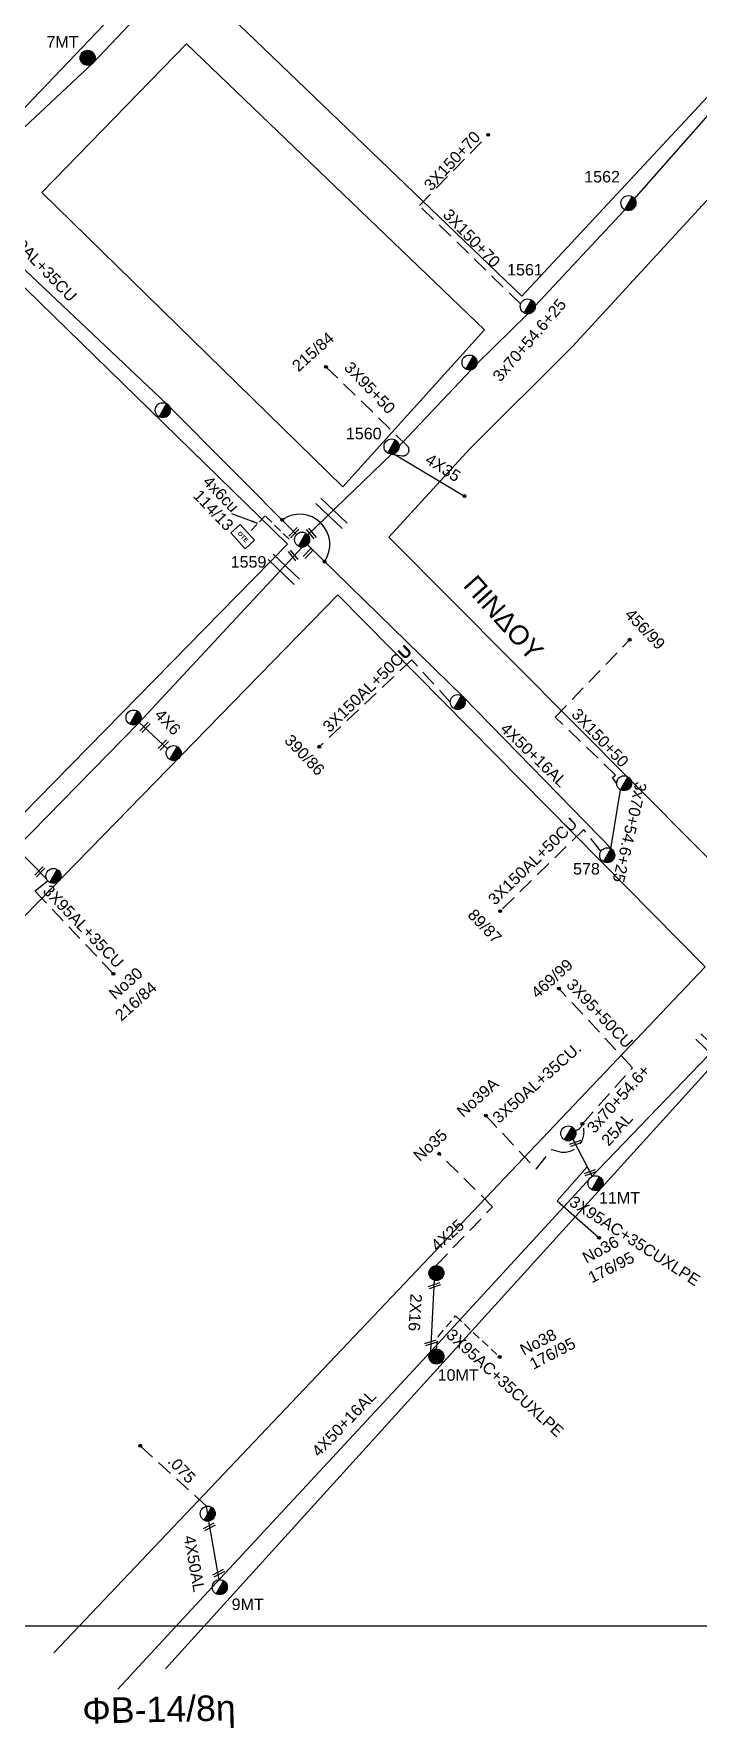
# Model space of a CAD drawing. Header units: millimetres. Extents: x -2449 to 2989, y 8 to 1056.
# Drawn here: x 592.3 to 696.4, y 25.2 to 290.9 of the extents above; entities that cross this region are included whole.
import ezdxf

# ---------------------------------------------------------------- set-up
doc = ezdxf.new("R2010")
doc.units = ezdxf.units.MM
doc.linetypes.add('DASHED', pattern=[19.05, 12.7, -6.35])
for name, color, linetype in [('Pillar OTE', 7, 'Continuous'), ('Άγνωστα', 7, 'Continuous'), ('Γυμνά εναέρια ΧΤ και ΦΟΠ (3Φ)   4x50+16AL', 7, 'Continuous'), ('Επιγραφές - Σχήματα', 7, 'Continuous'), ('Καλώδια ΧΤ   3x150+70 XLPE', 7, 'DASHED'), ('Καλώδια ΧΤ   3x150AL+50CU', 7, 'DASHED'), ('Καλώδια ΧΤ   3x95+35 XLPE', 7, 'DASHED'), ('Καλώδια ΧΤ   4x50AL', 7, 'DASHED'), ('Μηχανική τομή', 7, 'Continuous'), ('Στύλος Ξύλινος', 7, 'Continuous'), ('Στύλος Ξύλινος @ 1', 7, 'Continuous'), ('Στύλος ΦΜ', 7, 'Continuous'), ('Στύλος ΦΜ @ 1', 7, 'Continuous'), ('Συνδέσεις', 7, 'Continuous'), ('Συνεστραμμένα ΧΤ   3x70+54.6+25 AL', 7, 'SYN_LINE'), ('Τομή', 7, 'Continuous'), ('Υπόβαθρο ΔΕΗ', 7, 'Continuous'), ('Υπόγεια Καλώδια Δικτύου ΧΤ   .075', 7, 'DASHED'), ('Υπόγεια καλώδια Παροχών ΧΤ   4x6', 7, 'DASHED')]:
    doc.layers.add(name, color=color, linetype=linetype)
doc.styles.add('arial', font='arial.ttf')
doc.styles.get("Standard").update_dxf_attribs({"font": 'arial.ttf'})
doc.linetypes.add('SYN_LINE', pattern='A,0.5,-0.0001,["/\\/\\/\\/",Standard,S=0.1,R=0,X=0,Y=-0.05],-0.25', length=0.7501)
doc.dimstyles.new('ISO-25', dxfattribs={"dimtxt": 2.5, "dimasz": 2.5, "dimexe": 1.25, "dimexo": 0.625, "dimtad": 1, "dimtxsty": 'Standard', "dimcen": 2.5, "dimadec": 0, "dimazin": 0, "dimtfac": 1, "dimtmove": 0, "dimatfit": 3, "dimfxl": 1, "dimarcsym": 0})

# ---------------------------------------------------------------- blocks, each defined once
blk = doc.blocks.new('ΥΠΑΡΧΩΝ ΤΣΙΜΕΝΤΕΝΙΟΣ ΣΤΥΛΟΣ')
at = {"layer": 'Στύλος ΦΜ'}
blk.add_hatch(color=7, dxfattribs=at).paths.add_polyline_path([(-1.29, -2.28, 0.574793), (2.62, 0, 0.268822), (1.3, 2.27)])
at = {"layer": 'Στύλος ΦΜ', "color": 7}
blk.add_line((-1.29, -2.28), (1.3, 2.27), dxfattribs=at)
blk.add_circle((0, 0), 2.62, dxfattribs=at)
at = {"layer": 'Στύλος ΦΜ', "flags": 4}
for tag, p in [('ΑΡΙΘΜΟΣ', (-4.68, 8.05)), ('ΤΥΠΟΣ', (-4.91, 3.03))]:
    blk.add_attdef(tag, p, '', height=4, dxfattribs=at)
blk = doc.blocks.new('ΥΠΑΡΧΩΝ ΞΥΛΙΝΟΣ ΣΤΥΛΟΣ')
at = {"layer": 'Στύλος Ξύλινος'}
h = blk.add_hatch(color=7, dxfattribs=at)
h.paths.add_polyline_path([(-2.62, 0, 0.270008), (-1.29, -2.28), (1.3, 2.27, 0.576266)])
h.paths.add_polyline_path([(-1.29, -2.28, 0.574793), (2.62, 0, 0.268822), (1.3, 2.27)])
at = {"layer": 'Στύλος Ξύλινος', "color": 7}
blk.add_line((-1.29, -2.28), (1.3, 2.27), dxfattribs=at)
blk.add_circle((0, 0), 2.62, dxfattribs=at)
at = {"layer": 'Στύλος Ξύλινος', "flags": 4}
for tag, p in [('ΑΡΙΘΜΟΣ', (-4.91, 8.6)), ('ΤΥΠΟΣ', (-4.85, 3.39))]:
    blk.add_attdef(tag, p, '', height=4, dxfattribs=at)
blk = doc.blocks.new('ΜΗΧΑΝΙΚΗ ΤΟΜΗ')
at = {"layer": 'Μηχανική τομή', "ltscale": 40}
for p, q in [((-1.89, 0.78), (1.89, 0.78)), ((1.89, 0), (-1.89, 0))]:
    blk.add_line(p, q, dxfattribs=at)
blk = doc.blocks.new('ΤΟΜΗ')
at = {"layer": 'Τομή', "ltscale": 40}
for p, q in [((-5.68, 0), (5.68, 0)), ((5.68, -2.33), (-5.68, -2.33))]:
    blk.add_line(p, q, dxfattribs=at)
blk = doc.blocks.new('_ΣΥΝΔΕΣΗ')
at = {"layer": 'Συνδέσεις', "linetype": 'SYN_LINE', "ltscale": 40}
blk.add_hatch(color=256, dxfattribs=at).paths.add_polyline_path([(0.5, -0.01, 1), (-0.5, -0.01, 1)])
at = {"layer": 'Συνδέσεις'}
blk.add_circle((0, -0.01), 0.5, dxfattribs=at)
blk = doc.blocks.new('PILLAR ΟΤΕ')
at = {"layer": 'Pillar OTE', "ltscale": 40}
blk.add_lwpolyline([(-3.31, 2.02), (3.39, 2.02), (3.39, -1.99), (-3.31, -1.99)], close=True, dxfattribs=at)
at = {"layer": 'Pillar OTE', "insert": (-1.81, 0.71), "char_height": 1.3575, "width": 109.961, "attachment_point": 1}
blk.add_mtext('{\\fArial|b1|i0|c161|p34;OTE}', dxfattribs=at)

msp = doc.modelspace()

# ---------------------------------------------------------------- linework, layer by layer
at = {"layer": 'Άγνωστα', "color": 2, "linetype": 'Continuous', "ltscale": 20}
for points in [[(579.44, 264.6), (613.05, 232.88)], [(613.05, 232.88), (633.45, 212.37)], [(682.99, 162.87), (682.99, 162.87), (659.55, 186.92), (635.14, 210.73)]]:
    msp.add_lwpolyline(points, dxfattribs=at)
at = {"layer": 'Άγνωστα', "color": 62, "linetype": 'DASHED', "ltscale": 0.2}
msp.add_lwpolyline([(648.33, 224.99), (650.01, 224.73, 0.703911), (650.83, 226.24), (638.05, 238.66)], format="xyb", dxfattribs=at)
at = {"layer": 'Άγνωστα', "color": 62, "linetype": 'SYN_LINE', "ltscale": 15}
msp.add_lwpolyline([(648.67, 225.04), (659.75, 218.4)], dxfattribs=at)
at = {"layer": 'Άγνωστα', "color": 1, "linetype": 'SYN_LINE', "ltscale": 20}
msp.add_lwpolyline([(613.19, 178.75), (608.77, 182.89)], dxfattribs=at)
at = {"layer": 'Άγνωστα', "color": 1, "linetype": 'SYN_LINE', "ltscale": 8}
msp.add_lwpolyline([(594.27, 158.32), (589.53, 163.21)], dxfattribs=at)
at = {"layer": 'Άγνωστα', "color": 1, "linetype": 'DASHED', "ltscale": 0.2}
msp.add_lwpolyline([(604.73, 143.47), (592.43, 156.46), (594.42, 158.08)], dxfattribs=at)
at = {"layer": 'Άγνωστα', "color": 27, "linetype": 'SYN_LINE', "ltscale": 20}
msp.add_lwpolyline([(678.97, 113.22), (674.26, 107.87), (680.84, 102.08)], dxfattribs=at)
at = {"layer": 'Γυμνά εναέρια ΧΤ και ΦΟΠ (3Φ)   4x50+16AL', "color": 2, "ltscale": 0.2}
msp.add_lwpolyline([(648.22, 336.57), (641.02, 328.02), (620.39, 306.24), (601.54, 286.32), (579.12, 265.4)], dxfattribs=at)
at = {"layer": 'Γυμνά εναέρια ΧΤ και ΦΟΠ (3Φ)   4x50+16AL', "color": 27, "ltscale": 0.2}
msp.add_lwpolyline([(704.56, 137.55), (679.45, 111.46), (654.49, 84.25), (620.22, 47.29), (605.4, 31.3)], dxfattribs=at)
at = {"layer": 'Επιγραφές - Σχήματα'}
msp.add_lwpolyline([(38.83, 1035.06), (2041.73, 1035.06), (2041.73, 41.17), (38.83, 41.17)], close=True, dxfattribs=at)
at = {"layer": 'Επιγραφές - Σχήματα', "color": 7, "ltscale": 0.15}
msp.add_arc((633.91, 210.81), 4.74, 325.4643, 125.4163, dxfattribs=at)
at = {"layer": 'Καλώδια ΧΤ   3x150+70 XLPE', "color": 62, "ltscale": 0.2}
msp.add_lwpolyline([(668.56, 248.52), (652.68, 263.94), (663.46, 275.05)], dxfattribs=at)
at = {"layer": 'Καλώδια ΧΤ   3x150AL+50CU', "color": 2, "ltscale": 0.2}
for points in [[(657.53, 186.1), (651.48, 192.71), (636.99, 179.09)], [(681.14, 162.72), (678.44, 166.1), (665.33, 153.32)]]:
    msp.add_lwpolyline(points, dxfattribs=at)
at = {"layer": 'Καλώδια ΧΤ   3x95+35 XLPE', "color": 27, "linetype": 'DASHED', "ltscale": 0.1}
msp.add_lwpolyline([(655.35, 84.64), (655.67, 86.65), (658.34, 89.83), (665.27, 83.39)], dxfattribs=at)
at = {"layer": 'Καλώδια ΧΤ   4x50AL', "color": 27, "linetype": 'Continuous', "ltscale": 0.2}
msp.add_lwpolyline([(621.31, 48.46), (619.71, 57.67), (619.3, 59.99)], dxfattribs=at)
at = {"layer": 'Συνεστραμμένα ΧΤ   3x70+54.6+25 AL', "color": 1, "ltscale": 20}
for p, q in [((608.73, 182.85), (634.3, 210.38)), ((589.49, 163.17), (608.73, 182.85))]:
    msp.add_line(p, q, dxfattribs=at)
at = {"layer": 'Συνεστραμμένα ΧΤ   3x70+54.6+25 AL', "color": 27, "ltscale": 8}
msp.add_line((676.75, 117.53), (679.76, 111.69), dxfattribs=at)
at = {"layer": 'Συνεστραμμένα ΧΤ   3x70+54.6+25 AL', "color": 62, "linetype": 'SYN_LINE', "ltscale": 20}
for points in [[(670.85, 248.22), (684.79, 263.16), (706.53, 287.85)], [(635.2, 212.32), (648.33, 224.99), (660.81, 238.19)]]:
    msp.add_lwpolyline(points, dxfattribs=at)
at = {"layer": 'Συνεστραμμένα ΧΤ   3x70+54.6+25 AL', "color": 62, "linetype": 'SYN_LINE', "ltscale": 10}
msp.add_lwpolyline([(661.71, 239.11), (669.67, 246.97)], dxfattribs=at)
at = {"layer": 'Συνεστραμμένα ΧΤ   3x70+54.6+25 AL', "color": 2, "linetype": 'SYN_LINE', "ltscale": 10}
msp.add_lwpolyline([(682.71, 163.09), (684.19, 172.34)], dxfattribs=at)
at = {"layer": 'Υπόβαθρο ΔΕΗ'}
for points in [[(552.69, 305.66), (620.81, 377.32), (652.9, 344.42), (585.44, 273.75), (552.69, 305.66)], [(621.9, 294.9), (661.15, 335.78), (705.62, 289.35), (668.76, 249.74), (621.82, 294.81)], [(593.52, 266), (616.18, 289.29), (662.88, 244.48), (640.67, 219.86), (593.52, 266)], [(567.82, 38.14), (523.25, 83.27), (639.93, 202.9), (697.5, 144.6), (595.37, 37.01)], [(612.88, 34.5), (705.54, 136.72), (754.14, 86.75)]]:
    msp.add_lwpolyline(points, dxfattribs=at)
at = {"layer": 'Υπόβαθρο ΔΕΗ', "ltscale": 20}
for points in [[(705.94, 153.55), (770.77, 218.93), (749.23, 241.6), (736.33, 255.11), (727.21, 265.43), (723.55, 269.57), (718.63, 273.57), (712.56, 280.92), (676.69, 241.83), (660.59, 225.8), (647.9, 211.97), (705.94, 153.55)], [(584.48, 257.2), (631.99, 210.87), (514.8, 91.28), (484.82, 119.78), (497.73, 133.15), (480.24, 150.12), (584.48, 257.2)]]:
    msp.add_lwpolyline(points, dxfattribs=at)
at = {"layer": 'Υπόγεια Καλώδια Δικτύου ΧΤ   .075', "color": 2, "linetype": 'DASHED', "ltscale": 0.2}
msp.add_lwpolyline([(683.7, 173.85), (683.59, 173.36), (682.93, 174.28), (683.43, 174.64), (673.98, 183.74), (685.64, 195.86)], dxfattribs=at)
at = {"layer": 'Υπόγεια Καλώδια Δικτύου ΧΤ   .075', "color": 27, "linetype": 'DASHED', "ltscale": 0.2}
msp.add_lwpolyline([(663.11, 121.25), (670.98, 112.84), (673.43, 115.91), (674.52, 115.62, 0.623), (678.23, 119.96), (686.09, 128.76), (674.56, 141.16)], format="xyb", dxfattribs=at)
for points in [[(655.31, 97.74), (664.16, 106.96), (655.79, 115.26)], [(619.3, 59.99), (608.94, 69.48)]]:
    msp.add_lwpolyline(points, dxfattribs=at)
at = {"layer": 'Υπόγεια Καλώδια Δικτύου ΧΤ   .075', "color": 27, "linetype": 'Continuous', "ltscale": 0.1}
msp.add_lwpolyline([(654.49, 84.25), (655.09, 96.58)], dxfattribs=at)
at = {"layer": 'Υπόγεια Καλώδια Δικτύου ΧΤ   .075', "color": 27, "linetype": 'DASHED', "ltscale": 0.2}
msp.add_arc((676.91, 120.25), 1.35, 278.6907, 347.4864, dxfattribs=at)
at = {"layer": 'Υπόγεια καλώδια Παροχών ΧΤ   4x6', "color": 7, "linetype": 'DASHED', "ltscale": 0.1}
msp.add_lwpolyline([(632.27, 211.63), (628.52, 215.29), (626.25, 212.96)], dxfattribs=at)

# ---------------------------------------------------------------- block references
at = {"layer": 'Pillar OTE', "xscale": 0.5, "yscale": 0.5, "zscale": 0.5, "rotation": 312.1763159636661}
msp.add_blockref('PILLAR ΟΤΕ', (624.98, 212.05), dxfattribs=at)
at = {"layer": 'Μηχανική τομή'}
for p, xscale, yscale, zscale, rotation in [((632.86, 212.81), 0.4999999999999996, 0.4999999999999996, 0.4999999999999996, 226.3205140549963), ((635.61, 212.41), 0.4999999999999989, 0.4999999999999989, 0.4999999999999989, 309.2415489733388), ((632.75, 208.96), 0.4999999999999989, 0.4999999999999989, 0.4999999999999989, 309.2415489733388), ((635.15, 209.58), 0.4999999999999996, 0.4999999999999996, 0.4999999999999996, 226.3205140549963), ((609.54, 182.27), 0.4999999999999988, 0.4999999999999988, 0.4999999999999988, 226.3205140549964), ((612.42, 179.49), 0.4999999999999988, 0.4999999999999988, 0.4999999999999988, 226.3205140549964), ((593.05, 159.64), 0.4999999999999988, 0.4999999999999988, 0.4999999999999988, 226.3205140549964), ((677.13, 117.09), 0.4999999999999716, 0.4999999999999716, 0.4999999999999716, 198.3866155010922), ((679.41, 112.49), 0.4999999999999716, 0.4999999999999716, 0.4999999999999716, 198.3866155010922), ((655, 94.76), 0.4999999999999716, 0.4999999999999716, 0.4999999999999716, 198.3866155010922), ((654.42, 85.81), 0.4999999999999716, 0.4999999999999716, 0.4999999999999716, 198.3866155010922), ((619.85, 56.6), 0.4999999999999841, 0.4999999999999841, 0.4999999999999841, 27.85316949387403), ((621.31, 49.32), 0.4999999999999841, 0.4999999999999841, 0.4999999999999841, 27.85316949387403)]:
    msp.add_blockref('ΜΗΧΑΝΙΚΗ ΤΟΜΗ', p, dxfattribs=dict(at, xscale=xscale, yscale=yscale, zscale=zscale, rotation=rotation))
at = {"layer": 'Στύλος Ξύλινος @ 1', "ltscale": 40}
ref = msp.add_blockref('ΥΠΑΡΧΩΝ ΞΥΛΙΝΟΣ ΣΤΥΛΟΣ', (600.69, 287.13), dxfattribs=dict(at, xscale=0.4499999999998181, yscale=0.4499999999998181, zscale=0.4499999999998181))
ref.add_attrib('ΤΥΠΟΣ', '7ΜΤ', (594.24, 288.72), dxfattribs={"layer": 'Στύλος Ξύλινος', "height": 1.8, "flags": 4})
at = {"layer": 'Στύλος Ξύλινος @ 1', "ltscale": 40, "xscale": 0.4499999999998181, "yscale": 0.4499999999998181, "zscale": 0.4499999999998181}
msp.add_blockref('ΥΠΑΡΧΩΝ ΞΥΛΙΝΟΣ ΣΤΥΛΟΣ', (655.35, 96.56), dxfattribs=at)
at = {"layer": 'Στύλος Ξύλινος @ 1', "ltscale": 40}
ref = msp.add_blockref('ΥΠΑΡΧΩΝ ΞΥΛΙΝΟΣ ΣΤΥΛΟΣ', (655.35, 83.46), dxfattribs=dict(at, xscale=0.4499999999998181, yscale=0.4499999999998181, zscale=0.4499999999998181))
ref.add_attrib('ΤΥΠΟΣ', '10ΜΤ', (655.55, 79.67), dxfattribs={"layer": 'Στύλος Ξύλινος', "height": 1.8, "flags": 4})
at = {"layer": 'Στύλος ΦΜ @ 1', "ltscale": 40}
ref = msp.add_blockref('ΥΠΑΡΧΩΝ ΤΣΙΜΕΝΤΕΝΙΟΣ ΣΤΥΛΟΣ', (685.45, 264.34), dxfattribs=dict(at, xscale=0.4499999999998181, yscale=0.4499999999998181, zscale=0.4499999999998181))
ref.add_attrib('ΤΥΠΟΣ', '1562', (678.53, 267.58), dxfattribs={"layer": 'Στύλος ΦΜ', "height": 1.8, "flags": 4})
ref = msp.add_blockref('ΥΠΑΡΧΩΝ ΤΣΙΜΕΝΤΕΝΙΟΣ ΣΤΥΛΟΣ', (669.67, 248.14), dxfattribs=dict(at, xscale=0.4499999999998181, yscale=0.4499999999998181, zscale=0.4499999999998181))
ref.add_attrib('ΤΥΠΟΣ', '1561', (666.44, 252.99), dxfattribs={"layer": 'Στύλος ΦΜ', "height": 1.8, "flags": 4})
at = {"layer": 'Στύλος ΦΜ @ 1', "ltscale": 40, "xscale": 0.4499999999998181, "yscale": 0.4499999999998181, "zscale": 0.4499999999998181}
for p in [(660.55, 239.34), (612.47, 231.86), (658.7, 186.1), (607.89, 183.67), (614.17, 178.1), (684.77, 173.36), (595.33, 158.83), (676.03, 118.46), (619.51, 58.83)]:
    msp.add_blockref('ΥΠΑΡΧΩΝ ΤΣΙΜΕΝΤΕΝΙΟΣ ΣΤΥΛΟΣ', p, dxfattribs=at)
at = {"layer": 'Στύλος ΦΜ @ 1', "ltscale": 40}
ref = msp.add_blockref('ΥΠΑΡΧΩΝ ΤΣΙΜΕΝΤΕΝΙΟΣ ΣΤΥΛΟΣ', (648.33, 226.17), dxfattribs=dict(at, xscale=0.4499999999998181, yscale=0.4499999999998181, zscale=0.4499999999998181))
ref.add_attrib('ΤΥΠΟΣ', '1560', (641.17, 227.3), dxfattribs={"layer": 'Στύλος ΦΜ', "height": 1.8, "flags": 4})
ref = msp.add_blockref('ΥΠΑΡΧΩΝ ΤΣΙΜΕΝΤΕΝΙΟΣ ΣΤΥΛΟΣ', (634.3, 211.56), dxfattribs=dict(at, xscale=0.4499999999998181, yscale=0.4499999999998181, zscale=0.4499999999998181))
ref.add_attrib('ΤΥΠΟΣ', '1559', (623.11, 207.18), dxfattribs={"layer": 'Στύλος ΦΜ', "height": 1.8, "flags": 4})
ref = msp.add_blockref('ΥΠΑΡΧΩΝ ΤΣΙΜΕΝΤΕΝΙΟΣ ΣΤΥΛΟΣ', (682.13, 162.07), dxfattribs=dict(at, xscale=0.4499999999998181, yscale=0.4499999999998181, zscale=0.4499999999998181))
ref.add_attrib('ΤΥΠΟΣ', '578', (676.78, 159.05), dxfattribs={"layer": 'Στύλος ΦΜ', "height": 1.8, "flags": 4})
ref = msp.add_blockref('ΥΠΑΡΧΩΝ ΤΣΙΜΕΝΤΕΝΙΟΣ ΣΤΥΛΟΣ', (680.3, 110.64), dxfattribs=dict(at, xscale=0.4499999999998181, yscale=0.4499999999998181, zscale=0.4499999999998181))
ref.add_attrib('ΤΥΠΟΣ', '11ΜΤ', (680.84, 107.46), dxfattribs={"layer": 'Στύλος ΦΜ', "height": 1.8, "flags": 4})
ref = msp.add_blockref('ΥΠΑΡΧΩΝ ΤΣΙΜΕΝΤΕΝΙΟΣ ΣΤΥΛΟΣ', (621.4, 47.29), dxfattribs=dict(at, xscale=0.4499999999998181, yscale=0.4499999999998181, zscale=0.4499999999998181))
ref.add_attrib('ΤΥΠΟΣ', '9ΜΤ', (623.26, 43.71), dxfattribs={"layer": 'Στύλος ΦΜ', "height": 1.8, "flags": 4})
at = {"layer": 'Συνδέσεις', "xscale": 0.4500000000000455, "yscale": 0.4500000000000455, "zscale": 0.4500000000000455}
for p in [(663.47, 275.05), (638.05, 238.67), (659.75, 218.41), (631.17, 214.68), (637.82, 208.13), (685.64, 195.87), (636.99, 179.1), (665.34, 153.32), (604.73, 143.48), (674.56, 141.16), (663.11, 121.25), (678.24, 119.96), (655.79, 115.27), (680.84, 102.08), (665.28, 83.4), (608.94, 69.48)]:
    msp.add_blockref('_ΣΥΝΔΕΣΗ', p, dxfattribs=at)
at = {"layer": 'Τομή', "rotation": 316.3957176790501}
for p, xscale, yscale, zscale in [((639.31, 216.1), 0.4999999999999996, 0.4999999999999996, 0.4999999999999996), ((631.83, 207.35), 0.4999999999999998, 0.4999999999999998, 0.4999999999999998), ((698.86, 132.1), 0.4999999999999998, 0.4999999999999998, 0.4999999999999998)]:
    msp.add_blockref('ΤΟΜΗ', p, dxfattribs=dict(at, xscale=xscale, yscale=yscale, zscale=zscale))

# ---------------------------------------------------------------- texts
at = {"layer": 'Άγνωστα', "linetype": 'SYN_LINE', "ltscale": 20, "char_height": 1.8, "width": 69.1904, "attachment_point": 1, "style": 'arial'}
for s, insert, rotation in [('4X50AL+35CU', (587.5, 262.09), 313.8352), ('3X95+50', (642.06, 239.68), 313.8352), ('4X35', (654.41, 225.2), 327.4691), ('4X6', (612.35, 185.21), 313.8352), ('3X150+50', (677.69, 185.29), 313.7655), ('3X95AL+35CU', (594.83, 157.62), 313.8352), ('3X95+50CU', (676.91, 142.91), 313.1964), ('3X50AL+35CU.', (663.95, 121.25), 41.6909), ('3X95AC+35CUXLPE', (677, 108.79), 327.1493), ('4X25', (654.3, 101.23), 41.6909), ('2X16', (653.11, 93.26), 266.5544)]:
    msp.add_mtext(s, dxfattribs=dict(at, insert=insert, rotation=rotation))
at = {"layer": 'Γυμνά εναέρια ΧΤ και ΦΟΠ (3Φ)   4x50+16AL', "ltscale": 40, "char_height": 1.8, "width": 69.1904, "attachment_point": 1, "style": 'arial'}
for s, insert, rotation in [('\\pt9;4X50+16AL', (666.47, 183.03), 316.2927), ('4X50+16AL', (635.63, 68.86), 46.1418)]:
    msp.add_mtext(s, dxfattribs=dict(at, insert=insert, rotation=rotation))
at = {"layer": 'Επιγραφές - Σχήματα', "linetype": 'SYN_LINE', "ltscale": 20, "char_height": 1.8, "width": 69.1904, "attachment_point": 1, "style": 'arial'}
for s, insert, rotation in [('215/84', (632.54, 239.14), 41.6909), ('4x6cu', (619.92, 221.77), 313.8352), ('114/13', (618.41, 219.58), 313.8352), ('456/99', (686.05, 200.94), 313.8352), ('390/86', (632.69, 181.21), 313.8352), ('\\A1;89/87', (661.41, 153.85), 313.8352), ('Nο30', (603.82, 140.66), 41.6909), ('469/99', (669.98, 140.86), 41.6909), ('216/84', (604.77, 137.3), 41.6909), ('Nο39A', (658.35, 122.21), 41.6909), ('Nο35', (651.55, 115.28), 41.6909), ('\\A1;Nο36', (678.01, 99.58), 28.666), ('176/95', (678.9, 96.52), 26.8964), ('\\A1;Nο38', (668.22, 85.19), 26.9659), ('\\A1;176/95', (669.72, 82.96), 27.6618)]:
    msp.add_mtext(s, dxfattribs=dict(at, insert=insert, rotation=rotation))
at = {"layer": 'Επιγραφές - Σχήματα', "width": 157.7424, "attachment_point": 1}
for s, insert, char_height, rotation in [('ΠΙΝΔΟΥ', (661.64, 206.3), 3, 311.8298), ('ΦΒ-14/8η', (599.82, 29.89), 4, 1.2511)]:
    msp.add_mtext(s, dxfattribs=dict(at, insert=insert, char_height=char_height, rotation=rotation))
at = {"layer": 'Καλώδια ΧΤ   3x150+70 XLPE', "ltscale": 40, "char_height": 1.8, "width": 69.1904, "attachment_point": 1, "style": 'arial'}
for insert, rotation in [((653.22, 267.35), 47.1426), ((657.54, 263.64), 313.8352)]:
    msp.add_mtext('3X150+70', dxfattribs=dict(at, insert=insert, rotation=rotation))
at = {"layer": 'Καλώδια ΧΤ   3x150AL+50CU', "ltscale": 0.2, "char_height": 1.8, "width": 69.1904, "attachment_point": 1, "rotation": 44.1575, "style": 'arial'}
for s, insert in [('3X150AL+50C{\\fArial|b1|i0|c161|p34;U}', (637.34, 182.5)), ('3X150AL+50CU', (663.27, 155.43))]:
    msp.add_mtext(s, dxfattribs=dict(at, insert=insert))
at = {"layer": 'Καλώδια ΧΤ   3x95+35 XLPE', "linetype": 'SYN_LINE', "ltscale": 20, "insert": (657.97, 87.98), "char_height": 1.8, "width": 69.1904, "attachment_point": 1, "rotation": 317.6885, "style": 'arial'}
msp.add_mtext('3X95AC+35CUXLPE', dxfattribs=at)
at = {"layer": 'Καλώδια ΧΤ   4x50AL', "ltscale": 40, "insert": (617.52, 55.55), "char_height": 1.8, "width": 69.1904, "attachment_point": 1, "rotation": 280.0987, "style": 'arial'}
msp.add_mtext('4X50AL', dxfattribs=at)
at = {"layer": 'Συνεστραμμένα ΧΤ   3x70+54.6+25 AL', "style": 'arial'}
for s, p in [('3x70+54.6+', (680.11, 118.33)), ('25AL', (682.37, 116.34))]:
    msp.add_text(s, height=1.8, rotation=48.0689, dxfattribs=at).set_placement(p)
at = {"layer": 'Συνεστραμμένα ΧΤ   3x70+54.6+25 AL', "linetype": 'SYN_LINE', "ltscale": 20, "char_height": 1.8, "width": 69.1904, "attachment_point": 1, "style": 'arial'}
for insert, rotation in [((664, 237.35), 49.3501), ((688.36, 173.3), 256.9353)]:
    msp.add_mtext('3x70+54.6+25', dxfattribs=dict(at, insert=insert, rotation=rotation))
at = {"layer": 'Υπόγεια Καλώδια Δικτύου ΧΤ   .075', "linetype": 'DASHED', "ltscale": 0.1, "insert": (614.41, 68.18), "char_height": 1.8, "width": 69.1904, "attachment_point": 1, "rotation": 313.8352, "style": 'arial'}
msp.add_mtext('.075', dxfattribs=at)

# ---------------------------------------------------------------- leaders
at = {"layer": 'Επιγραφές - Σχήματα', "ltscale": 40}
msp.add_leader([(627.38, 214.12), (623.3, 215.61)], dimstyle='ISO-25', override={"dimasz": 1, "dimtad": 0}, dxfattribs=at)

doc.saveas('drawing.dxf')
